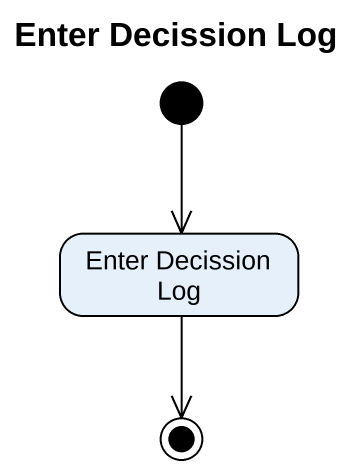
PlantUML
@startuml
title Enter Decission Log
hide empty description
state "Enter Decission Log" as Enter_Decission_Log
[*] --> Enter_Decission_Log
Enter_Decission_Log --> [*]
@enduml
